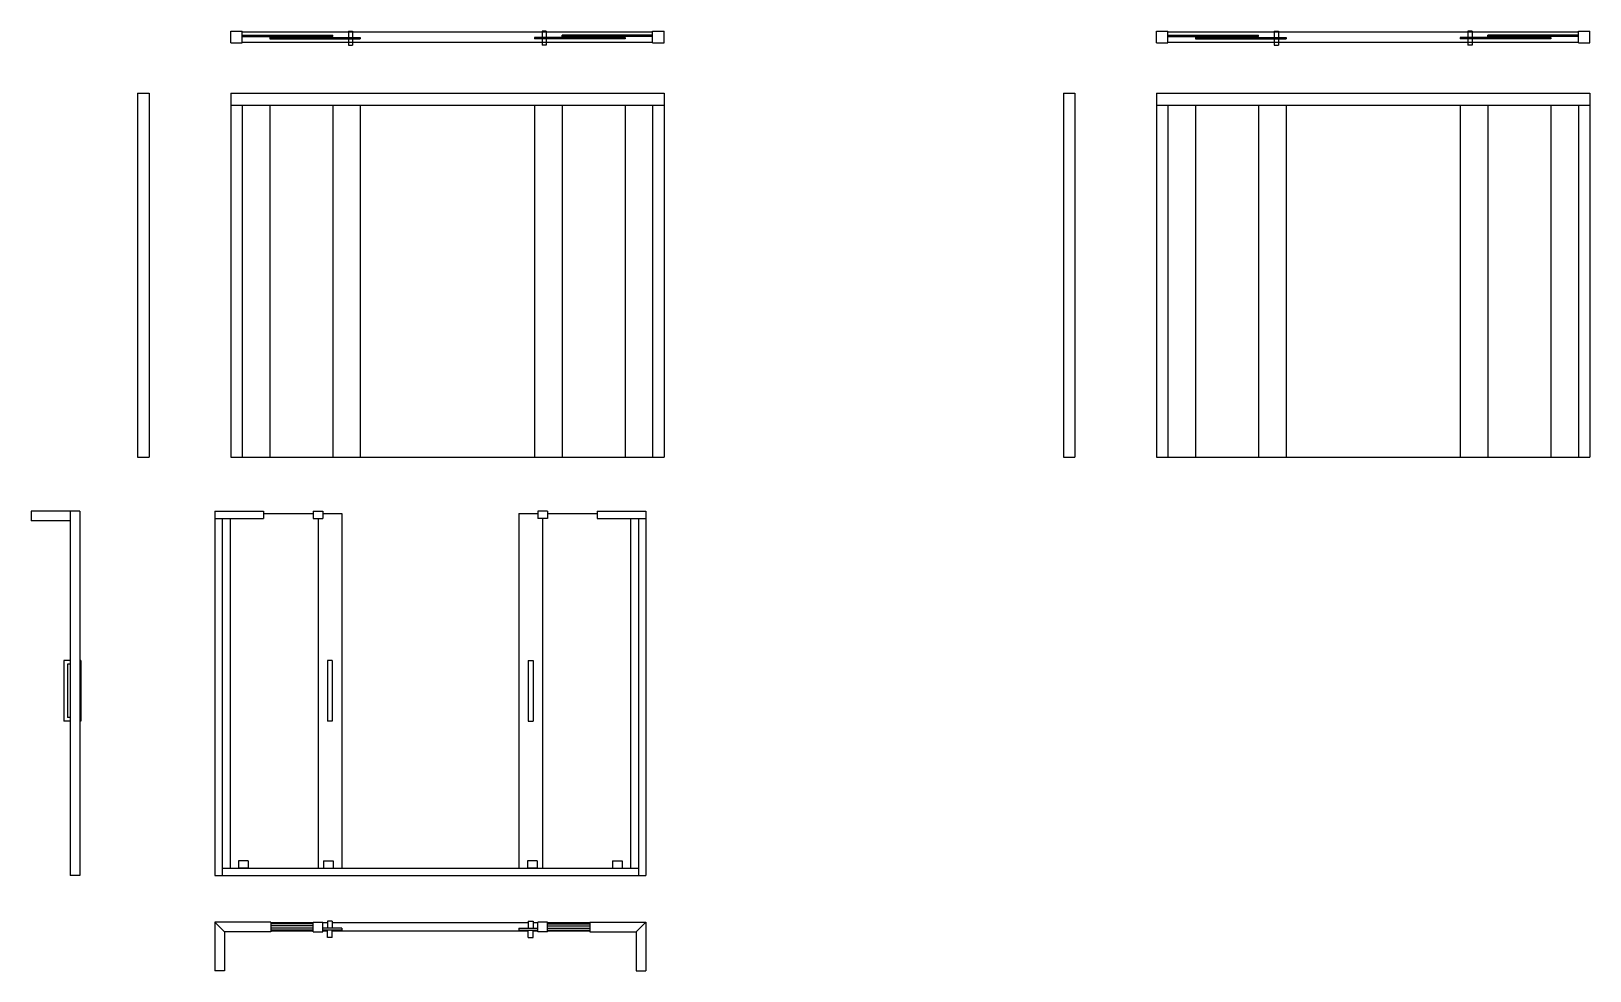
# Model space of a CAD drawing. Header units: millimetres. Extents: x 169 to 4368, y -1049 to 1924.
# Drawn here: x 403 to 1045, y 377 to 764 of the extents above; entities that cross this region are included whole.
import ezdxf

# ---------------------------------------------------------------- set-up
doc = ezdxf.new("R2010")
doc.units = ezdxf.units.MM

# ---------------------------------------------------------------- blocks, each defined once
blk = doc.blocks.new('Z$W@#32267')
for p, q in [((0, 3), (0, 0)), ((0, 3), (4, 3)), ((0, 0), (4, 0)), ((4, 3), (4, 0))]:
    blk.add_line(p, q)
blk = doc.blocks.new('Z$W@#1901')
for p, q in [((0, 3), (0, 0)), ((0, 3), (4, 3)), ((0, 0), (4, 0)), ((4, 3), (4, 0))]:
    blk.add_line(p, q)
blk = doc.blocks.new('Z$W@#20957')
for p, q in [((0, 0), (0, 4)), ((0, 4), (4, 4)), ((0, 0), (4, 0)), ((4, 0), (4, 4))]:
    blk.add_line(p, q)

msp = doc.modelspace()

# ---------------------------------------------------------------- linework, layer by layer
for p, q in [((484.842, 758.874), (484.842, 763.574)), ((484.842, 763.574), (489.542, 763.574)), ((484.842, 758.874), (489.542, 758.874)), ((489.542, 758.874), (489.542, 763.574)), ((489.542, 763.374), (658.642, 763.374)), ((489.542, 762.024), (526.842, 762.024)), ((489.542, 761.424), (526.842, 761.424)), ((489.542, 759.074), (658.642, 759.074)), ((500.892, 761.024), (538.192, 761.024)), ((500.892, 761.024), (500.892, 760.424)), ((500.892, 760.424), (538.192, 760.424)), ((526.842, 761.424), (526.842, 762.024)), ((533.342, 763.624), (535.042, 763.624)), ((533.342, 763.624), (533.342, 757.824)), ((533.342, 757.824), (535.042, 757.824)), ((535.042, 763.624), (535.042, 757.824)), ((538.192, 761.024), (538.192, 760.424)), ((609.992, 761.024), (609.992, 760.424)), ((647.292, 761.024), (609.992, 761.024)), ((647.292, 760.424), (609.992, 760.424)), ((614.842, 763.624), (613.142, 763.624)), ((613.142, 763.624), (613.142, 757.824)), ((614.842, 757.824), (613.142, 757.824)), ((614.842, 763.624), (614.842, 757.824)), ((658.642, 762.024), (621.342, 762.024)), ((621.342, 761.424), (621.342, 762.024)), ((658.642, 761.424), (621.342, 761.424)), ((647.292, 761.024), (647.292, 760.424)), ((658.642, 758.874), (658.642, 763.574)), ((658.642, 763.574), (663.342, 763.574)), ((658.642, 758.874), (658.642, 763.574)), ((658.642, 758.874), (663.342, 758.874)), ((663.342, 758.874), (663.342, 763.574)), ((866.19, 758.874), (866.19, 763.574)), ((866.19, 763.574), (870.89, 763.574)), ((866.19, 758.874), (870.89, 758.874)), ((870.89, 758.874), (870.89, 763.574)), ((870.89, 763.374), (1039.99, 763.374)), ((870.89, 762.024), (908.19, 762.024)), ((870.89, 761.424), (908.19, 761.424)), ((870.89, 759.074), (1039.99, 759.074)), ((882.24, 761.024), (919.54, 761.024)), ((882.24, 761.024), (882.24, 760.424)), ((882.24, 760.424), (919.54, 760.424)), ((908.19, 761.424), (908.19, 762.024)), ((914.69, 763.624), (916.39, 763.624)), ((914.69, 763.624), (914.69, 757.824)), ((914.69, 757.824), (916.39, 757.824)), ((916.39, 763.624), (916.39, 757.824)), ((919.54, 761.024), (919.54, 760.424)), ((991.34, 761.024), (991.34, 760.424)), ((1028.64, 761.024), (991.34, 761.024)), ((1028.64, 760.424), (991.34, 760.424)), ((996.19, 763.624), (994.49, 763.624)), ((994.49, 763.624), (994.49, 757.824)), ((996.19, 757.824), (994.49, 757.824)), ((996.19, 763.624), (996.19, 757.824)), ((1039.99, 762.024), (1002.69, 762.024)), ((1002.69, 761.424), (1002.69, 762.024)), ((1039.99, 761.424), (1002.69, 761.424)), ((1028.64, 761.024), (1028.64, 760.424)), ((1039.99, 758.874), (1039.99, 763.574)), ((1039.99, 763.574), (1044.69, 763.574)), ((1039.99, 758.874), (1039.99, 763.574)), ((1039.99, 758.874), (1044.69, 758.874)), ((1044.69, 758.874), (1044.69, 763.574)), ((446.507, 738.123), (451.207, 738.123)), ((446.507, 738.123), (446.507, 588.123)), ((451.207, 738.123), (451.207, 588.123)), ((484.842, 738.123), (484.842, 588.123)), ((484.842, 738.123), (663.342, 738.123)), ((484.842, 733.123), (663.342, 733.123)), ((489.542, 733.123), (489.542, 588.123)), ((500.892, 733.123), (500.892, 588.123)), ((526.842, 733.123), (526.842, 588.123)), ((538.192, 733.123), (538.192, 588.123)), ((609.992, 733.123), (609.992, 588.123)), ((621.342, 733.123), (621.342, 588.123)), ((647.292, 733.123), (647.292, 588.123)), ((658.642, 733.123), (658.642, 588.123)), ((663.342, 738.123), (663.342, 588.123)), ((827.854, 738.123), (832.554, 738.123)), ((827.854, 738.123), (827.854, 588.123)), ((832.554, 738.123), (832.554, 588.123)), ((866.19, 738.123), (866.19, 588.123)), ((866.19, 738.123), (1044.69, 738.123)), ((866.19, 733.123), (1044.69, 733.123)), ((870.89, 733.123), (870.89, 588.123)), ((882.24, 733.123), (882.24, 588.123)), ((908.19, 733.123), (908.19, 588.123)), ((919.54, 733.123), (919.54, 588.123)), ((991.34, 733.123), (991.34, 588.123)), ((1002.69, 733.123), (1002.69, 588.123)), ((1028.64, 733.123), (1028.64, 588.123)), ((1039.99, 733.123), (1039.99, 588.123)), ((1044.69, 738.123), (1044.69, 588.123)), ((446.507, 588.123), (451.207, 588.123)), ((484.842, 588.123), (663.342, 588.123)), ((827.854, 588.123), (832.554, 588.123)), ((866.19, 588.123), (1044.69, 588.123)), ((422.648, 565.955), (402.648, 565.955)), ((402.648, 565.955), (402.648, 561.955)), ((418.648, 565.955), (418.648, 415.955)), ((422.648, 565.955), (422.648, 415.955)), ((478.303, 565.955), (478.303, 415.955)), ((478.303, 565.955), (498.303, 565.955)), ((498.303, 565.955), (498.303, 562.955)), ((635.803, 565.955), (635.803, 562.955)), ((635.803, 565.955), (655.803, 565.955)), ((655.803, 565.955), (655.803, 415.955)), ((418.648, 561.955), (402.648, 561.955)), ((478.303, 562.955), (498.303, 562.955)), ((481.303, 562.955), (481.303, 415.955)), ((484.553, 562.955), (484.553, 418.955)), ((498.303, 564.955), (518.803, 564.955)), ((520.803, 562.955), (520.803, 418.955)), ((522.803, 564.955), (530.553, 564.955)), ((530.553, 564.955), (530.553, 418.955)), ((603.553, 564.955), (603.553, 418.955)), ((603.553, 564.955), (611.303, 564.955)), ((613.303, 562.955), (613.303, 418.955)), ((615.303, 564.955), (635.803, 564.955)), ((635.803, 562.955), (655.803, 562.955)), ((649.553, 562.955), (649.553, 418.955)), ((652.803, 562.955), (652.803, 415.955)), ((416.048, 504.455), (416.048, 479.455)), ((418.648, 504.455), (416.048, 504.455)), ((418.648, 502.955), (417.548, 502.955)), ((417.548, 502.955), (417.548, 480.955)), ((423.148, 504.455), (422.648, 504.455)), ((423.148, 504.455), (423.148, 479.455)), ((526.678, 504.455), (524.678, 504.455)), ((524.678, 504.455), (524.678, 479.455)), ((526.678, 504.455), (526.678, 479.455)), ((607.428, 504.455), (609.428, 504.455)), ((607.428, 504.455), (607.428, 479.455)), ((609.428, 504.455), (609.428, 479.455)), ((418.648, 479.455), (416.048, 479.455)), ((418.648, 480.955), (417.548, 480.955)), ((423.148, 479.455), (422.648, 479.455)), ((526.678, 479.455), (524.678, 479.455)), ((607.428, 479.455), (609.428, 479.455)), ((481.303, 418.955), (652.803, 418.955)), ((422.648, 415.955), (418.648, 415.955)), ((478.303, 415.955), (655.803, 415.955)), ((478.303, 396.646), (478.303, 376.646)), ((501.303, 396.646), (478.303, 396.646)), ((482.303, 392.646), (478.303, 396.646)), ((501.303, 392.646), (482.303, 392.646)), ((482.303, 392.646), (482.303, 376.646)), ((501.303, 396.646), (501.303, 392.646)), ((518.803, 396.346), (501.303, 396.346)), ((518.803, 395.946), (501.303, 395.946)), ((518.803, 395.146), (501.303, 395.146)), ((518.803, 394.146), (501.303, 394.146)), ((518.803, 393.346), (501.303, 393.346)), ((518.803, 392.946), (501.303, 392.946)), ((524.678, 396.346), (522.803, 396.346)), ((530.553, 394.146), (522.803, 394.146)), ((530.553, 393.346), (522.803, 393.346)), ((524.678, 392.946), (522.803, 392.946)), ((524.678, 397.146), (524.678, 394.146)), ((526.678, 397.146), (524.678, 397.146)), ((524.678, 390.346), (524.678, 393.346)), ((526.678, 397.146), (526.678, 394.146)), ((607.428, 396.346), (526.678, 396.346)), ((526.678, 390.346), (526.678, 393.346)), ((607.428, 392.946), (526.678, 392.946)), ((530.553, 394.146), (530.553, 393.346)), ((603.553, 394.146), (611.303, 394.146)), ((603.553, 394.146), (603.553, 393.346)), ((603.553, 393.346), (611.303, 393.346)), ((607.428, 397.146), (607.428, 394.146)), ((607.428, 397.146), (609.428, 397.146)), ((607.428, 390.346), (607.428, 393.346)), ((609.428, 397.146), (609.428, 394.146)), ((611.303, 396.346), (609.428, 396.346)), ((609.428, 390.346), (609.428, 393.346)), ((611.303, 392.946), (609.428, 392.946)), ((632.803, 396.346), (615.303, 396.346)), ((615.303, 395.946), (632.803, 395.946)), ((615.303, 395.146), (632.803, 395.146)), ((615.303, 394.146), (632.803, 394.146)), ((615.303, 393.346), (632.803, 393.346)), ((632.803, 392.946), (615.303, 392.946)), ((632.803, 396.646), (655.803, 396.646)), ((632.803, 396.646), (632.803, 392.646)), ((632.803, 392.646), (651.803, 392.646)), ((651.803, 392.646), (655.803, 396.646)), ((651.803, 392.646), (651.803, 376.646)), ((655.803, 396.646), (655.803, 376.646)), ((526.678, 390.346), (524.678, 390.346)), ((607.428, 390.346), (609.428, 390.346)), ((482.303, 376.646), (478.303, 376.646)), ((651.803, 376.646), (655.803, 376.646))]:
    msp.add_line(p, q)

# ---------------------------------------------------------------- block references
for name, p in [('Z$W@#32267', (518.803, 562.955)), ('Z$W@#1901', (523.042, 418.955)), ('Z$W@#1901', (642.042, 418.955)), ('Z$W@#20957', (518.803, 392.646))]:
    msp.add_blockref(name, p)
at = {"xscale": -1}
for name, p in [('Z$W@#32267', (615.303, 562.955)), ('Z$W@#1901', (492.064, 418.955)), ('Z$W@#1901', (611.064, 418.955)), ('Z$W@#20957', (615.303, 392.646))]:
    msp.add_blockref(name, p, dxfattribs=at)

doc.saveas('drawing.dxf')
